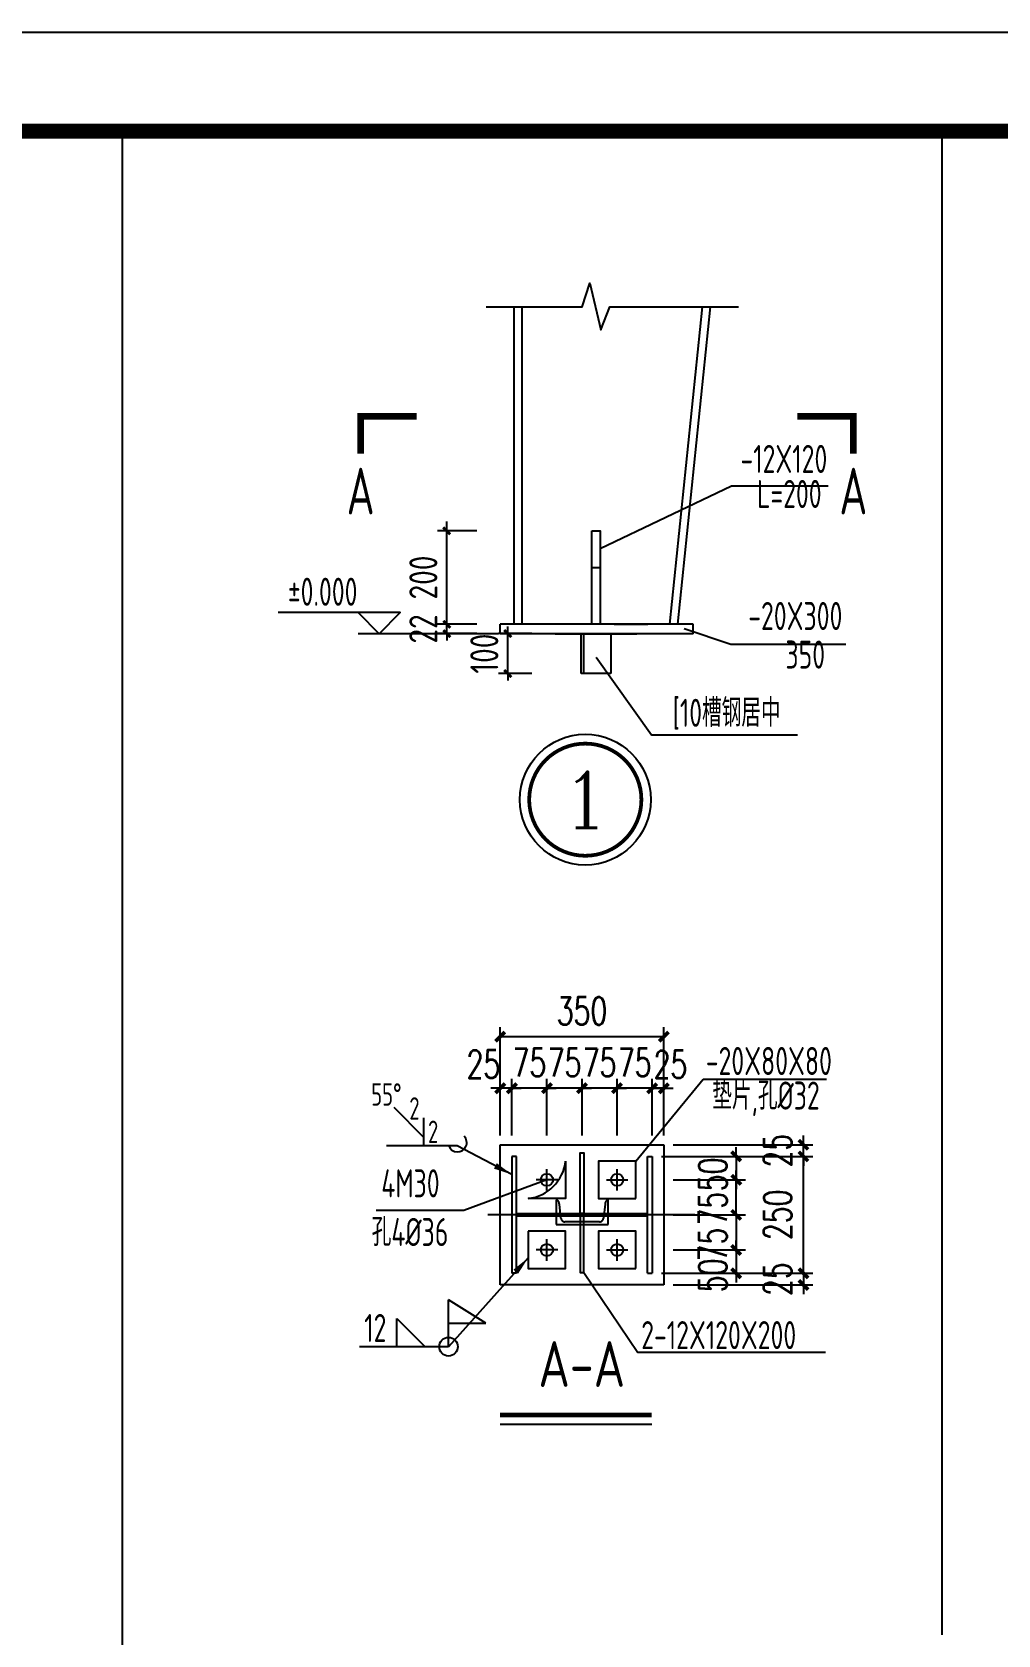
# Model space of a CAD drawing. Extents: x 180850 to 1399066, y 48356 to 327880.
# Drawn here: x 1350126 to 1360456, y 181713 to 198864 of the extents above; entities that cross this region are included whole.
import ezdxf
from ezdxf.enums import TextEntityAlignment as Align

# ---------------------------------------------------------------- set-up
doc = ezdxf.new("R2010")
doc.units = 0
doc.header["$LTSCALE"] = 1000
doc.linetypes.add('ACAD_ISO02W100', pattern=[15, 12, -3])
for name, color, linetype in [('AXIS', 3, 'Continuous'), ('DOTE', 1, 'Continuous'), ('GZ', 50, 'Continuous'), ('HfText', 7, 'Continuous'), ('NUM', 7, 'Continuous'), ('PUB_TEXT', 7, 'Continuous'), ('PUB_TITLE', 4, 'Continuous'), ('PZ', 202, 'Continuous'), ('TEXT', 7, 'Continuous'), ('TG', 110, 'Continuous'), ('THIN', 7, 'Continuous'), ('WELD', 7, 'Continuous'), ('YCX', 90, 'Continuous'), ('引出线', 3, 'Continuous'), ('引线', 3, 'Continuous'), ('虚线', 4, 'ACAD_ISO02W100')]:
    doc.layers.add(name, color=color, linetype=linetype)
doc.styles.add('_TCH_DIM_T3', font='SIMPLEX', dxfattribs={"width": 0.705882, "bigfont": 'GBCBIG'})
doc.styles.add('C', font='tssdeng.shx', dxfattribs={"height": 3, "bigfont": 'tssdchn.shx'})
doc.styles.add('COMPLEX', font='COMPLEX')
doc.styles.get("Standard").update_dxf_attribs({"font": 'gbenor.shx', "bigfont": 'gbcbig.shx'})
doc.styles.add('TSSD_Dimension', font='Tssdeng.shx', dxfattribs={"width": 0.8, "bigfont": 'hztxt.shx'})
doc.styles.add('TSSD_Label', font='tssdeng.shx', dxfattribs={"width": 0.7, "bigfont": 'hztxt.shx'})
doc.styles.add('TSSD_Norm', font='tssdeng.shx', dxfattribs={"bigfont": 'hztxt.shx'})
doc.styles.add('TSSD_Num', font='Tssdeng.shx', dxfattribs={"width": 0.7, "bigfont": 'hztxt.shx'})
doc.dimstyles.new('TCH_100_5', dxfattribs={"dimtxt": 297.5, "dimasz": 100, "dimexe": 100, "dimexo": 100, "dimgap": 126.25, "dimtad": 1, "dimdec": 0, "dimlfac": 0.2, "dimzin": 0, "dimdsep": 46, "dimtxsty": '_TCH_DIM_T3', "dimblk": 'ARCHTICK', "dimcen": 0.09, "dimclrd": 126, "dimclre": 126, "dimclrt": 7, "dimazin": 2, "dimtfac": 1, "dimtdec": 0, "dimtix": 1, "dimtmove": 2, "dimatfit": 3, "dimfxl": 1, "dimtolj": 1, "dimtzin": 0, "dimarcsym": 0})
doc.dimstyles.new('TSSD_20_100', dxfattribs={"dimtxt": 300, "dimasz": 75, "dimexe": 100, "dimexo": 250, "dimgap": 100, "dimtad": 1, "dimdec": 0, "dimlfac": 0.2, "dimzin": 0, "dimdsep": 46, "dimtxsty": 'TSSD_Dimension', "dimblk": 'ARCHTICK', "dimcen": 0, "dimdle": 100, "dimclrt": 7, "dimadec": 0, "dimazin": 0, "dimtfac": 1, "dimtdec": 0, "dimtix": 1, "dimtmove": 2, "dimatfit": 3, "dimfxl": 1, "dimtolj": 1, "dimtzin": 0, "dimarcsym": 0})
doc.dimstyles.new('TSSD_LEADER_STYLE_200.0', dxfattribs={"dimtxt": 0.18, "dimasz": 200, "dimexe": 0.18, "dimexo": 0.0625, "dimgap": 0.09, "dimtad": 0, "dimtih": 1, "dimtoh": 1, "dimdec": 4, "dimzin": 0, "dimdsep": 46, "dimtxsty": 'Standard', "dimcen": 0.09, "dimadec": 0, "dimazin": 0, "dimtfac": 1, "dimtdec": 4, "dimtofl": 0, "dimtmove": 0, "dimatfit": 3, "dimfxl": 1, "dimtolj": 1, "dimtzin": 0, "dimarcsym": 0})

# ---------------------------------------------------------------- blocks, each defined once
blk = doc.blocks.new('_ArchTick')
at = {"color": 0, "linetype": 'ByBlock', "const_width": 0.4}
blk.add_lwpolyline([(-0.5, -0.5), (0.5, 0.5)], dxfattribs=at)
blk = doc.blocks.new('*D216')
at = {"layer": 'AXIS', "color": 0, "linetype": 'ByBlock', "lineweight": -2, "transparency": 16777216}
for p, q in [((1354884, 193527), (1354461, 193527)), ((1354561, 192427), (1354561, 193627)), ((1354884, 192527), (1354461, 192527))]:
    blk.add_line(p, q, dxfattribs=at)
at = {"layer": 'Defpoints', "color": 0, "linetype": 'ByBlock', "transparency": 16777216}
for p in [(1354561, 193527), (1355134, 193527), (1355134, 192527)]:
    blk.add_point(p, dxfattribs=at)
at = {"layer": 'AXIS', "color": 0, "linetype": 'ByBlock', "lineweight": -2, "transparency": 16777216, "xscale": 75, "yscale": 75, "zscale": 75}
for p, rotation in [((1354561, 193527), 90), ((1354561, 192527), 270)]:
    blk.add_blockref('_ArchTick', p, dxfattribs=dict(at, rotation=rotation))
at = {"layer": 'AXIS', "color": 7, "linetype": 'ByBlock', "transparency": 16777216, "insert": (1354311, 193027), "char_height": 300, "attachment_point": 5, "rotation": 90, "style": 'TSSD_Dimension'}
blk.add_mtext('\\A1;200', dxfattribs=at)
blk = doc.blocks.new('*D217')
at = {"layer": 'AXIS', "color": 0, "linetype": 'ByBlock', "lineweight": -2, "transparency": 16777216}
for p, q in [((1354884, 192527), (1354461, 192527)), ((1354561, 192527), (1354561, 192602)), ((1354561, 192427), (1354561, 192527)), ((1354884, 192427), (1354461, 192427)), ((1354561, 192427), (1354561, 192352))]:
    blk.add_line(p, q, dxfattribs=at)
at = {"layer": 'Defpoints', "color": 0, "linetype": 'ByBlock', "transparency": 16777216}
for p in [(1354561, 192527), (1355134, 192527), (1355134, 192427)]:
    blk.add_point(p, dxfattribs=at)
at = {"layer": 'AXIS', "color": 0, "linetype": 'ByBlock', "lineweight": -2, "transparency": 16777216, "xscale": 75, "yscale": 75, "zscale": 75}
for p, rotation in [((1354561, 192527), 270), ((1354561, 192427), 90)]:
    blk.add_blockref('_ArchTick', p, dxfattribs=dict(at, rotation=rotation))
at = {"layer": 'AXIS', "color": 7, "linetype": 'ByBlock', "transparency": 16777216, "insert": (1354311, 192477), "char_height": 300, "attachment_point": 5, "rotation": 90, "style": 'TSSD_Dimension'}
blk.add_mtext('\\A1;22', dxfattribs=at)
blk = doc.blocks.new('_WELD001')
at = {"linetype": 'ByBlock'}
h = blk.add_hatch(color=0, dxfattribs=at)
h.paths.add_polyline_path([(0.8, 0.5), (0, 1), (0, 0.5)], flags=16)
edge = h.paths.add_edge_path()
edge.add_line((0.8, 0.5), (0, 1))
edge.add_line((0, 0.5), (0.8, 0.5))
edge.add_line((0, 0), (0, 1))
at = {"color": 0, "linetype": 'ByBlock'}
for p, q in [((0, 0), (0, 1)), ((0.8, 0.5), (0, 1)), ((0, 0.5), (0.8, 0.5))]:
    blk.add_line(p, q, dxfattribs=at)
blk = doc.blocks.new('_WELD003')
at = {"color": 0, "linetype": 'ByBlock'}
blk.add_circle((0, 0), 0.5, dxfattribs=at)
blk = doc.blocks.new('_WELD004')
at = {"color": 0, "linetype": 'ByBlock'}
for p, q in [((0, 1), (1, 0)), ((0, 0), (0, 1))]:
    blk.add_line(p, q, dxfattribs=at)
blk = doc.blocks.new('*D218')
at = {"layer": 'AXIS', "color": 126, "linetype": 'ByBlock', "lineweight": -2, "transparency": 16777216}
for p, q in [((1355633, 187058), (1355633, 187663)), ((1356008, 187058), (1356008, 187663)), ((1355633, 187563), (1355533, 187563)), ((1356008, 187563), (1355633, 187563)), ((1356008, 187563), (1356108, 187563))]:
    blk.add_line(p, q, dxfattribs=at)
at = {"layer": 'Defpoints', "color": 0, "linetype": 'ByBlock', "transparency": 16777216}
for p in [(1355633, 187563), (1355633, 186958), (1356008, 186958)]:
    blk.add_point(p, dxfattribs=at)
at = {"layer": 'AXIS', "color": 126, "linetype": 'ByBlock', "lineweight": -2, "transparency": 16777216, "xscale": 100, "yscale": 100, "zscale": 100}
blk.add_blockref('_ArchTick', (1355633, 187563), dxfattribs=at)
at = {"layer": 'AXIS', "color": 126, "linetype": 'ByBlock', "lineweight": -2, "transparency": 16777216, "xscale": 100, "yscale": 100, "zscale": 100, "rotation": 180}
blk.add_blockref('_ArchTick', (1356008, 187563), dxfattribs=at)
at = {"layer": 'AXIS', "color": 7, "linetype": 'ByBlock', "transparency": 16777216, "insert": (1355821, 187838), "char_height": 297.5, "attachment_point": 5, "style": '_TCH_DIM_T3'}
blk.add_mtext('\\A1;75', dxfattribs=at)
blk = doc.blocks.new('*D219')
at = {"layer": 'AXIS', "color": 126, "linetype": 'ByBlock', "lineweight": -2, "transparency": 16777216}
for p, q in [((1355133, 187058), (1355133, 188215)), ((1356883, 187058), (1356883, 188215)), ((1355133, 188115), (1356883, 188115))]:
    blk.add_line(p, q, dxfattribs=at)
at = {"layer": 'Defpoints', "color": 0, "linetype": 'ByBlock', "transparency": 16777216}
for p in [(1356883, 188115), (1355133, 186958), (1356883, 186958)]:
    blk.add_point(p, dxfattribs=at)
at = {"layer": 'AXIS', "color": 126, "linetype": 'ByBlock', "lineweight": -2, "transparency": 16777216, "xscale": 100, "yscale": 100, "zscale": 100, "rotation": 180}
blk.add_blockref('_ArchTick', (1355133, 188115), dxfattribs=at)
at = {"layer": 'AXIS', "color": 126, "linetype": 'ByBlock', "lineweight": -2, "transparency": 16777216, "xscale": 100, "yscale": 100, "zscale": 100}
blk.add_blockref('_ArchTick', (1356883, 188115), dxfattribs=at)
at = {"layer": 'AXIS', "color": 7, "linetype": 'ByBlock', "transparency": 16777216, "insert": (1356008, 188390), "char_height": 297.5, "attachment_point": 5, "style": '_TCH_DIM_T3'}
blk.add_mtext('\\A1;350', dxfattribs=at)
blk = doc.blocks.new('*D220')
at = {"layer": 'AXIS', "color": 126, "linetype": 'ByBlock', "lineweight": -2, "transparency": 16777216}
for p, q in [((1355133, 187058), (1355133, 187663)), ((1355258, 187058), (1355258, 187663)), ((1355133, 187563), (1355033, 187563)), ((1355258, 187563), (1355133, 187563)), ((1355258, 187563), (1355358, 187563))]:
    blk.add_line(p, q, dxfattribs=at)
at = {"layer": 'Defpoints', "color": 0, "linetype": 'ByBlock', "transparency": 16777216}
for p in [(1355133, 187563), (1355133, 186958), (1355258, 186958)]:
    blk.add_point(p, dxfattribs=at)
at = {"layer": 'AXIS', "color": 126, "linetype": 'ByBlock', "lineweight": -2, "transparency": 16777216, "xscale": 100, "yscale": 100, "zscale": 100}
blk.add_blockref('_ArchTick', (1355133, 187563), dxfattribs=at)
at = {"layer": 'AXIS', "color": 126, "linetype": 'ByBlock', "lineweight": -2, "transparency": 16777216, "xscale": 100, "yscale": 100, "zscale": 100, "rotation": 180}
blk.add_blockref('_ArchTick', (1355258, 187563), dxfattribs=at)
at = {"layer": 'AXIS', "color": 7, "linetype": 'ByBlock', "transparency": 16777216, "insert": (1354953, 187821), "char_height": 297.5, "attachment_point": 5, "style": '_TCH_DIM_T3'}
blk.add_mtext('\\A1;25', dxfattribs=at)
blk = doc.blocks.new('*D221')
at = {"layer": 'AXIS', "color": 126, "linetype": 'ByBlock', "lineweight": -2, "transparency": 16777216}
for p, q in [((1356758, 187058), (1356758, 187663)), ((1356883, 187058), (1356883, 187663)), ((1356758, 187563), (1356658, 187563)), ((1356883, 187563), (1356758, 187563)), ((1356883, 187563), (1356983, 187563))]:
    blk.add_line(p, q, dxfattribs=at)
at = {"layer": 'Defpoints', "color": 0, "linetype": 'ByBlock', "transparency": 16777216}
for p in [(1356758, 187563), (1356758, 186958), (1356883, 186958)]:
    blk.add_point(p, dxfattribs=at)
at = {"layer": 'AXIS', "color": 126, "linetype": 'ByBlock', "lineweight": -2, "transparency": 16777216, "xscale": 100, "yscale": 100, "zscale": 100}
blk.add_blockref('_ArchTick', (1356758, 187563), dxfattribs=at)
at = {"layer": 'AXIS', "color": 126, "linetype": 'ByBlock', "lineweight": -2, "transparency": 16777216, "xscale": 100, "yscale": 100, "zscale": 100, "rotation": 180}
blk.add_blockref('_ArchTick', (1356883, 187563), dxfattribs=at)
at = {"layer": 'AXIS', "color": 7, "linetype": 'ByBlock', "transparency": 16777216, "insert": (1356954, 187818), "char_height": 297.5, "attachment_point": 5, "style": '_TCH_DIM_T3'}
blk.add_mtext('\\A1;25', dxfattribs=at)
blk = doc.blocks.new('*D222')
at = {"layer": 'AXIS', "color": 126, "linetype": 'ByBlock', "lineweight": -2, "transparency": 16777216}
for p, q in [((1356008, 187058), (1356008, 187663)), ((1356383, 187058), (1356383, 187663)), ((1356008, 187563), (1355908, 187563)), ((1356383, 187563), (1356008, 187563)), ((1356383, 187563), (1356483, 187563))]:
    blk.add_line(p, q, dxfattribs=at)
at = {"layer": 'Defpoints', "color": 0, "linetype": 'ByBlock', "transparency": 16777216}
for p in [(1356008, 187563), (1356008, 186958), (1356383, 186958)]:
    blk.add_point(p, dxfattribs=at)
at = {"layer": 'AXIS', "color": 126, "linetype": 'ByBlock', "lineweight": -2, "transparency": 16777216, "xscale": 100, "yscale": 100, "zscale": 100}
blk.add_blockref('_ArchTick', (1356008, 187563), dxfattribs=at)
at = {"layer": 'AXIS', "color": 126, "linetype": 'ByBlock', "lineweight": -2, "transparency": 16777216, "xscale": 100, "yscale": 100, "zscale": 100, "rotation": 180}
blk.add_blockref('_ArchTick', (1356383, 187563), dxfattribs=at)
at = {"layer": 'AXIS', "color": 7, "linetype": 'ByBlock', "transparency": 16777216, "insert": (1356196, 187838), "char_height": 297.5, "attachment_point": 5, "style": '_TCH_DIM_T3'}
blk.add_mtext('\\A1;75', dxfattribs=at)
blk = doc.blocks.new('*D223')
at = {"layer": 'AXIS', "color": 126, "linetype": 'ByBlock', "lineweight": -2, "transparency": 16777216}
for p, q in [((1355258, 187058), (1355258, 187663)), ((1355633, 187058), (1355633, 187663)), ((1355258, 187563), (1355158, 187563)), ((1355633, 187563), (1355258, 187563)), ((1355633, 187563), (1355733, 187563))]:
    blk.add_line(p, q, dxfattribs=at)
at = {"layer": 'Defpoints', "color": 0, "linetype": 'ByBlock', "transparency": 16777216}
for p in [(1355258, 187563), (1355258, 186958), (1355633, 186958)]:
    blk.add_point(p, dxfattribs=at)
at = {"layer": 'AXIS', "color": 126, "linetype": 'ByBlock', "lineweight": -2, "transparency": 16777216, "xscale": 100, "yscale": 100, "zscale": 100}
blk.add_blockref('_ArchTick', (1355258, 187563), dxfattribs=at)
at = {"layer": 'AXIS', "color": 126, "linetype": 'ByBlock', "lineweight": -2, "transparency": 16777216, "xscale": 100, "yscale": 100, "zscale": 100, "rotation": 180}
blk.add_blockref('_ArchTick', (1355633, 187563), dxfattribs=at)
at = {"layer": 'AXIS', "color": 7, "linetype": 'ByBlock', "transparency": 16777216, "insert": (1355446, 187838), "char_height": 297.5, "attachment_point": 5, "style": '_TCH_DIM_T3'}
blk.add_mtext('\\A1;75', dxfattribs=at)
blk = doc.blocks.new('*D224')
at = {"layer": 'AXIS', "color": 126, "linetype": 'ByBlock', "lineweight": -2, "transparency": 16777216}
for p, q in [((1356383, 187058), (1356383, 187663)), ((1356758, 187058), (1356758, 187663)), ((1356383, 187563), (1356283, 187563)), ((1356758, 187563), (1356383, 187563)), ((1356758, 187563), (1356858, 187563))]:
    blk.add_line(p, q, dxfattribs=at)
at = {"layer": 'Defpoints', "color": 0, "linetype": 'ByBlock', "transparency": 16777216}
for p in [(1356383, 187563), (1356383, 186958), (1356758, 186958)]:
    blk.add_point(p, dxfattribs=at)
at = {"layer": 'AXIS', "color": 126, "linetype": 'ByBlock', "lineweight": -2, "transparency": 16777216, "xscale": 100, "yscale": 100, "zscale": 100}
blk.add_blockref('_ArchTick', (1356383, 187563), dxfattribs=at)
at = {"layer": 'AXIS', "color": 126, "linetype": 'ByBlock', "lineweight": -2, "transparency": 16777216, "xscale": 100, "yscale": 100, "zscale": 100, "rotation": 180}
blk.add_blockref('_ArchTick', (1356758, 187563), dxfattribs=at)
at = {"layer": 'AXIS', "color": 7, "linetype": 'ByBlock', "transparency": 16777216, "insert": (1356571, 187838), "char_height": 297.5, "attachment_point": 5, "style": '_TCH_DIM_T3'}
blk.add_mtext('\\A1;75', dxfattribs=at)
blk = doc.blocks.new('*D225')
at = {"layer": 'AXIS', "color": 126, "linetype": 'ByBlock', "lineweight": -2, "transparency": 16777216}
for p, q in [((1357657, 185833), (1357657, 185933)), ((1356983, 185833), (1357757, 185833)), ((1357657, 185833), (1357657, 185583)), ((1356858, 185583), (1357757, 185583)), ((1357657, 185583), (1357657, 185483))]:
    blk.add_line(p, q, dxfattribs=at)
at = {"layer": 'Defpoints', "color": 0, "linetype": 'ByBlock', "transparency": 16777216}
for p in [(1356883, 185833), (1356758, 185583), (1357657, 185583)]:
    blk.add_point(p, dxfattribs=at)
at = {"layer": 'AXIS', "color": 126, "linetype": 'ByBlock', "lineweight": -2, "transparency": 16777216, "xscale": 100, "yscale": 100, "zscale": 100}
for p, rotation in [((1357657, 185833), 270), ((1357657, 185583), 90)]:
    blk.add_blockref('_ArchTick', p, dxfattribs=dict(at, rotation=rotation))
at = {"layer": 'AXIS', "color": 7, "linetype": 'ByBlock', "transparency": 16777216, "insert": (1357407, 185560), "char_height": 297.5, "attachment_point": 5, "rotation": 90, "style": '_TCH_DIM_T3'}
blk.add_mtext('\\A1;50', dxfattribs=at)
blk = doc.blocks.new('*D226')
at = {"layer": 'AXIS', "color": 126, "linetype": 'ByBlock', "lineweight": -2, "transparency": 16777216}
for p, q in [((1357657, 186583), (1357657, 186683)), ((1356983, 186583), (1357757, 186583)), ((1357657, 186208), (1357657, 186583)), ((1356983, 186208), (1357757, 186208)), ((1357657, 186208), (1357657, 186108))]:
    blk.add_line(p, q, dxfattribs=at)
at = {"layer": 'Defpoints', "color": 0, "linetype": 'ByBlock', "transparency": 16777216}
for p in [(1356883, 186583), (1357657, 186583), (1356883, 186208)]:
    blk.add_point(p, dxfattribs=at)
at = {"layer": 'AXIS', "color": 126, "linetype": 'ByBlock', "lineweight": -2, "transparency": 16777216, "xscale": 100, "yscale": 100, "zscale": 100}
for p, rotation in [((1357657, 186583), 270), ((1357657, 186208), 90)]:
    blk.add_blockref('_ArchTick', p, dxfattribs=dict(at, rotation=rotation))
at = {"layer": 'AXIS', "color": 7, "linetype": 'ByBlock', "transparency": 16777216, "insert": (1357407, 186274), "char_height": 297.5, "attachment_point": 5, "rotation": 90, "style": '_TCH_DIM_T3'}
blk.add_mtext('\\A1;75', dxfattribs=at)
blk = doc.blocks.new('*D227')
at = {"layer": 'AXIS', "color": 0, "linetype": 'ByBlock', "lineweight": -2, "transparency": 16777216}
for p, q in [((1355213, 192427), (1355213, 192502)), ((1355472, 192427), (1355113, 192427)), ((1355213, 191999), (1355213, 192427)), ((1355472, 191999), (1355113, 191999)), ((1355213, 191999), (1355213, 191924))]:
    blk.add_line(p, q, dxfattribs=at)
at = {"layer": 'Defpoints', "color": 0, "linetype": 'ByBlock', "transparency": 16777216}
for p in [(1355213, 192427), (1355722, 192427), (1355722, 191999)]:
    blk.add_point(p, dxfattribs=at)
at = {"layer": 'AXIS', "color": 0, "linetype": 'ByBlock', "lineweight": -2, "transparency": 16777216, "xscale": 75, "yscale": 75, "zscale": 75}
for p, rotation in [((1355213, 192427), 270), ((1355213, 191999), 90)]:
    blk.add_blockref('_ArchTick', p, dxfattribs=dict(at, rotation=rotation))
at = {"layer": 'AXIS', "color": 7, "linetype": 'ByBlock', "transparency": 16777216, "insert": (1354963, 192213), "char_height": 300, "attachment_point": 5, "rotation": 90, "style": 'TSSD_Dimension'}
blk.add_mtext('\\A1;100', dxfattribs=at)
blk = doc.blocks.new('_WELD008')
at = {"color": 0, "linetype": 'ByBlock'}
for p, q in [((0, 0.3), (1.061, 1.361)), ((0, 0), (0, 1))]:
    blk.add_line(p, q, dxfattribs=at)
for tag, p in [('C', (1.286, 1.416)), ('B', (0.288, 0.856)), ('A', (-0.303, -0.009))]:
    blk.add_attdef(tag, text='', height=0.8, dxfattribs=at).set_placement(p, align=Align.CENTER)
blk = doc.blocks.new('*D228')
at = {"layer": 'AXIS', "color": 126, "linetype": 'ByBlock', "lineweight": -2, "transparency": 16777216}
for p, q in [((1356983, 186833), (1358476, 186833)), ((1358376, 185583), (1358376, 186833)), ((1356983, 185583), (1358476, 185583))]:
    blk.add_line(p, q, dxfattribs=at)
at = {"layer": 'Defpoints', "color": 0, "linetype": 'ByBlock', "transparency": 16777216}
for p in [(1356883, 186833), (1358376, 186833), (1356883, 185583)]:
    blk.add_point(p, dxfattribs=at)
at = {"layer": 'AXIS', "color": 126, "linetype": 'ByBlock', "lineweight": -2, "transparency": 16777216, "xscale": 100, "yscale": 100, "zscale": 100}
for p, rotation in [((1358376, 186833), 90), ((1358376, 185583), 270)]:
    blk.add_blockref('_ArchTick', p, dxfattribs=dict(at, rotation=rotation))
at = {"layer": 'AXIS', "color": 7, "linetype": 'ByBlock', "transparency": 16777216, "insert": (1358101, 186208), "char_height": 297.5, "attachment_point": 5, "rotation": 90, "style": '_TCH_DIM_T3'}
blk.add_mtext('\\A1;250', dxfattribs=at)
blk = doc.blocks.new('*D229')
at = {"layer": 'AXIS', "color": 126, "linetype": 'ByBlock', "lineweight": -2, "transparency": 16777216}
for p, q in [((1356983, 185583), (1358476, 185583)), ((1358376, 185583), (1358376, 185683)), ((1358376, 185583), (1358376, 185458)), ((1356983, 185458), (1358476, 185458)), ((1358376, 185458), (1358376, 185358))]:
    blk.add_line(p, q, dxfattribs=at)
at = {"layer": 'Defpoints', "color": 0, "linetype": 'ByBlock', "transparency": 16777216}
for p in [(1356883, 185583), (1356883, 185458), (1358376, 185458)]:
    blk.add_point(p, dxfattribs=at)
at = {"layer": 'AXIS', "color": 126, "linetype": 'ByBlock', "lineweight": -2, "transparency": 16777216, "xscale": 100, "yscale": 100, "zscale": 100}
for p, rotation in [((1358376, 185583), 270), ((1358376, 185458), 90)]:
    blk.add_blockref('_ArchTick', p, dxfattribs=dict(at, rotation=rotation))
at = {"layer": 'AXIS', "color": 7, "linetype": 'ByBlock', "transparency": 16777216, "insert": (1358101, 185520), "char_height": 297.5, "attachment_point": 5, "rotation": 90, "style": '_TCH_DIM_T3'}
blk.add_mtext('\\A1;25', dxfattribs=at)
blk = doc.blocks.new('*D230')
at = {"layer": 'AXIS', "color": 126, "linetype": 'ByBlock', "lineweight": -2, "transparency": 16777216}
for p, q in [((1356983, 186958), (1358476, 186958)), ((1358376, 186958), (1358376, 187058)), ((1358376, 186833), (1358376, 186958)), ((1356983, 186833), (1358476, 186833)), ((1358376, 186833), (1358376, 186733))]:
    blk.add_line(p, q, dxfattribs=at)
at = {"layer": 'Defpoints', "color": 0, "linetype": 'ByBlock', "transparency": 16777216}
for p in [(1356883, 186958), (1358376, 186958), (1356883, 186833)]:
    blk.add_point(p, dxfattribs=at)
at = {"layer": 'AXIS', "color": 126, "linetype": 'ByBlock', "lineweight": -2, "transparency": 16777216, "xscale": 100, "yscale": 100, "zscale": 100}
for p, rotation in [((1358376, 186958), 270), ((1358376, 186833), 90)]:
    blk.add_blockref('_ArchTick', p, dxfattribs=dict(at, rotation=rotation))
at = {"layer": 'AXIS', "color": 7, "linetype": 'ByBlock', "transparency": 16777216, "insert": (1358101, 186895), "char_height": 297.5, "attachment_point": 5, "rotation": 90, "style": '_TCH_DIM_T3'}
blk.add_mtext('\\A1;25', dxfattribs=at)
blk = doc.blocks.new('*D259')
at = {"layer": 'AXIS', "color": 126, "linetype": 'ByBlock', "lineweight": -2, "transparency": 16777216}
for p, q in [((1357657, 186208), (1357657, 186308)), ((1356983, 186208), (1357757, 186208)), ((1357657, 186208), (1357657, 185833)), ((1356983, 185833), (1357757, 185833)), ((1357657, 185833), (1357657, 185733))]:
    blk.add_line(p, q, dxfattribs=at)
at = {"layer": 'Defpoints', "color": 0, "linetype": 'ByBlock', "transparency": 16777216}
for p in [(1356883, 186208), (1356883, 185833), (1357657, 185833)]:
    blk.add_point(p, dxfattribs=at)
at = {"layer": 'AXIS', "color": 126, "linetype": 'ByBlock', "lineweight": -2, "transparency": 16777216, "xscale": 100, "yscale": 100, "zscale": 100}
for p, rotation in [((1357657, 186208), 270), ((1357657, 185833), 90)]:
    blk.add_blockref('_ArchTick', p, dxfattribs=dict(at, rotation=rotation))
at = {"layer": 'AXIS', "color": 7, "linetype": 'ByBlock', "transparency": 16777216, "insert": (1357407, 185891), "char_height": 297.5, "attachment_point": 5, "rotation": 90, "style": '_TCH_DIM_T3'}
blk.add_mtext('\\A1;75', dxfattribs=at)
blk = doc.blocks.new('*D260')
at = {"layer": 'AXIS', "color": 126, "linetype": 'ByBlock', "lineweight": -2, "transparency": 16777216}
for p, q in [((1356858, 186833), (1357757, 186833)), ((1357657, 186833), (1357657, 186933)), ((1357657, 186833), (1357657, 186583)), ((1356983, 186583), (1357757, 186583)), ((1357657, 186583), (1357657, 186483))]:
    blk.add_line(p, q, dxfattribs=at)
at = {"layer": 'Defpoints', "color": 0, "linetype": 'ByBlock', "transparency": 16777216}
for p in [(1356758, 186833), (1356883, 186583), (1357657, 186583)]:
    blk.add_point(p, dxfattribs=at)
at = {"layer": 'AXIS', "color": 126, "linetype": 'ByBlock', "lineweight": -2, "transparency": 16777216, "xscale": 100, "yscale": 100, "zscale": 100}
for p, rotation in [((1357657, 186833), 270), ((1357657, 186583), 90)]:
    blk.add_blockref('_ArchTick', p, dxfattribs=dict(at, rotation=rotation))
at = {"layer": 'AXIS', "color": 7, "linetype": 'ByBlock', "transparency": 16777216, "insert": (1357407, 186641), "char_height": 297.5, "attachment_point": 5, "rotation": 90, "style": '_TCH_DIM_T3'}
blk.add_mtext('\\A1;50', dxfattribs=at)
blk = doc.blocks.new('ts_idx2')
at = {"color": 0, "linetype": 'ByBlock', "lineweight": -2, "const_width": 0.0333}
blk.add_lwpolyline([(-0.5, 0, 1), (0.5, 0, 1)], format="xyb", close=True, dxfattribs=at)
at = {"color": 0, "linetype": 'ByBlock', "lineweight": -2}
blk.add_circle((0, 0), 0.583, dxfattribs=at)
at = {"color": 0, "linetype": 'ByBlock', "lineweight": -2, "style": 'TSSD_Num', "width": 0.7}
blk.add_attdef('A', text='', height=0.5, dxfattribs=at).set_placement((0, 0), align=Align.MIDDLE_CENTER)

msp = doc.modelspace()

# ---------------------------------------------------------------- linework, layer by layer
at = {"layer": 'AXIS'}
for p, q in [((1351090, 197803.18), (1351090, 147959.33)), ((1359855.61, 197803.17), (1359855.61, 181713.13))]:
    msp.add_line(p, q, dxfattribs=at)
at = {"layer": 'AXIS', "linetype": 'ByBlock'}
msp.add_line((1357213.94, 186207.64), (1355001.84, 186207.64), dxfattribs=at)
at = {"layer": 'DOTE'}
for p, q in [((1355633.03, 186467.64), (1355633.03, 186697.64)), ((1356383.03, 186467.64), (1356383.03, 186697.64)), ((1355748.03, 186582.64), (1355518.03, 186582.64)), ((1356268.03, 186582.64), (1356498.03, 186582.64)), ((1355633.03, 185717.64), (1355633.03, 185947.64)), ((1356383.03, 185717.64), (1356383.03, 185947.64)), ((1355748.03, 185832.64), (1355518.03, 185832.64)), ((1356268.03, 185832.64), (1356498.03, 185832.64))]:
    msp.add_line(p, q, dxfattribs=at)
at = {"layer": 'GZ'}
for p, q in [((1355282.88, 192526.6), (1355282.88, 195925.35)), ((1355367.17, 192526.6), (1355367.17, 195925.35)), ((1356948.6, 192526.6), (1357297.17, 195925.35)), ((1357032.88, 192526.6), (1357381.45, 195925.35)), ((1355134.13, 192426.55), (1355134.13, 192526.6)), ((1357196.46, 192526.6), (1355134.13, 192526.6)), ((1355962.88, 192526.66), (1355602.88, 192526.66)), ((1356352.88, 192526.67), (1356712.88, 192526.67)), ((1357196.46, 192426.55), (1357196.46, 192526.6)), ((1357196.46, 192426.55), (1355134.13, 192426.55)), ((1355722.37, 192426.55), (1356593.21, 192426.55)), ((1355308.03, 186832.64), (1355258.03, 186832.64)), ((1355258.03, 186832.64), (1355258.03, 185582.64)), ((1355308.03, 185582.64), (1355308.03, 186832.64)), ((1356708.03, 186832.64), (1356758.03, 186832.64)), ((1356708.03, 185582.64), (1356708.03, 186832.64)), ((1356758.03, 186832.64), (1356758.03, 185582.64)), ((1355308.03, 186222.64), (1356708.03, 186222.64)), ((1356708.03, 186192.64), (1355308.03, 186192.64)), ((1355308.03, 185582.64), (1355258.03, 185582.64)), ((1356708.03, 185582.64), (1356758.03, 185582.64))]:
    msp.add_line(p, q, dxfattribs=at)
for points in [[(1354982.88, 195925.35), (1355282.88, 195925.35), (1356009.88, 195925.35), (1356089.88, 196175.35), (1356208.2, 195675.98), (1356305.88, 195925.35), (1357381.45, 195925.35), (1357681.45, 195925.35)], [(1355833.03, 186782.64), (1355833.03, 186382.64), (1355433.03, 186382.64)]]:
    msp.add_lwpolyline(points, dxfattribs=at)
for points in [[(1356583.03, 186382.64), (1356583.03, 186782.64), (1356183.03, 186782.64), (1356183.03, 186382.64)], [(1355433.03, 186032.64), (1355433.03, 185632.64), (1355833.03, 185632.64), (1355833.03, 186032.64)], [(1356583.03, 185632.64), (1356583.03, 186032.64), (1356183.03, 186032.64), (1356183.03, 185632.64)]]:
    msp.add_lwpolyline(points, close=True, dxfattribs=at)
for centre in [(1355633.03, 186582.64), (1356383.03, 186582.64), (1355633.03, 185832.64), (1356383.03, 185832.64)]:
    msp.add_circle(centre, 65, dxfattribs=at)
msp.add_arc((1355378.31, 186837.36), 458, 276.862015, 353.137985, dxfattribs=at)
at = {"layer": 'NUM', "const_width": 50}
msp.add_lwpolyline([(1355130.91, 184067.96), (1356754.47, 184067.96)], dxfattribs=at)
at = {"layer": 'PUB_TITLE'}
msp.add_lwpolyline([(1287615.87, 198863.75), (1399065.87, 198863.81), (1399065.87, 135863.88), (1287615.87, 135863.81)], close=True, dxfattribs=at)
at = {"layer": 'PUB_TITLE', "const_width": 159.09}
msp.add_lwpolyline([(1290267.38, 136924.42), (1290267.38, 197803.14), (1398005.26, 197803.21), (1398005.26, 136924.48)], close=True, dxfattribs=at)
at = {"layer": 'PZ'}
for p, q in [((1355133.03, 186957.64), (1356883.03, 186957.64)), ((1355133.03, 185457.64), (1355133.03, 186957.64)), ((1356883.03, 186957.64), (1356883.03, 185457.64)), ((1356883.03, 185457.64), (1355133.03, 185457.64))]:
    msp.add_line(p, q, dxfattribs=at)
for points in [[(1355989.87, 186222.64), (1355989.87, 186872.64), (1356026.19, 186872.64), (1356026.19, 186222.64)], [(1355989.87, 186192.64), (1355989.87, 185592.64), (1356026.19, 185592.64), (1356026.19, 186192.64)]]:
    msp.add_lwpolyline(points, close=True, dxfattribs=at)
at = {"layer": 'TG'}
msp.add_line((1356113.18, 193134.03), (1356202.59, 193134.03), dxfattribs=at)
msp.add_lwpolyline([(1356113.18, 193526.6), (1356202.59, 193526.6), (1356202.59, 192526.6), (1356113.18, 192526.6)], close=True, dxfattribs=at)
at = {"layer": 'THIN', "linetype": 'ByBlock'}
msp.add_lwpolyline([(1355130.91, 183967.96), (1356754.47, 183967.96)], dxfattribs=at)
at = {"layer": 'WELD'}
for p, q in [((1354672.38, 186946.82), (1353915.88, 186946.82)), ((1354580.01, 184797.38), (1353628.7, 184797.38))]:
    msp.add_line(p, q, dxfattribs=at)
msp.add_arc((1354675.87, 186980.62), 99.2, 199.92177, 43.59365, dxfattribs=at)
at = {"layer": 'YCX'}
msp.add_line((1355113.31, 192426.55), (1353612.36, 192426.55), dxfattribs=at)
msp.add_lwpolyline([(1353612.36, 192651.55), (1353837.36, 192426.55), (1354062.36, 192651.55), (1352756.54, 192651.55)], dxfattribs=at)
at = {"layer": '引出线', "const_width": 70}
for points in [[(1354240.29, 194752.69), (1353640.29, 194752.69), (1353640.29, 194352.69)], [(1358310.07, 194752.69), (1358910.07, 194752.69), (1358910.07, 194352.69)]]:
    msp.add_lwpolyline(points, dxfattribs=at)
at = {"layer": '引线'}
for p, q in [((1356202.59, 193337.14), (1357607.49, 194009.69)), ((1357607.49, 194009.69), (1358639.56, 194009.69)), ((1357101.09, 192481.59), (1357600.25, 192312.64)), ((1357600.25, 192312.64), (1358830.95, 192312.64)), ((1356583.03, 186782.64), (1357301.89, 187659.01)), ((1357301.89, 187659.01), (1358621.7, 187659.01)), ((1355633.03, 186582.64), (1354743.53, 186253.32)), ((1354743.53, 186253.32), (1353806.42, 186253.32)), ((1356026.19, 185592.64), (1356604.07, 184736.72)), ((1358610.53, 184736.72), (1356604.07, 184736.72))]:
    msp.add_line(p, q, dxfattribs=at)
msp.add_lwpolyline([(1356157.88, 192176.55), (1356752.09, 191345.65), (1356752.09, 191345.65), (1358313.76, 191345.65)], dxfattribs=at)
at = {"layer": '虚线'}
for p, q in [((1355998.04, 191998.69), (1355998.04, 192426.55)), ((1356028.97, 191998.69), (1356028.97, 192426.55)), ((1356314.53, 192426.55), (1356314.53, 191998.69)), ((1356314.53, 191998.69), (1355998.04, 191998.69))]:
    msp.add_line(p, q, dxfattribs=at)
msp.add_lwpolyline([(1356047.45, 186106.09), (1356287.45, 186106.09), (1356287.45, 186367.09), (1356275.75, 186367.09, 0.22513565), (1356254.48, 186322.84), (1356236.85, 186171.58, -0.38531359), (1356194.32, 186133.09), (1355825.59, 186133.09, -0.38531359), (1355783.05, 186171.58), (1355765.43, 186322.84, 0.22513565), (1355744.16, 186367.09), (1355732.45, 186367.09), (1355732.45, 186106.09)], format="xyb", close=True, dxfattribs=at)

# ---------------------------------------------------------------- block references
at = {"layer": 'AXIS'}
ref = msp.add_blockref('ts_idx2', (1356043, 190650.31), dxfattribs=dict(at, xscale=1200, yscale=1200, zscale=1200))
ref.add_attrib('9', '1', dxfattribs={"layer": 'THIN', "height": 600, "style": 'COMPLEX'}).set_placement((1356043, 190650.31), align=Align.MIDDLE_CENTER)
at = {"layer": 'WELD'}
ref = msp.add_blockref('_WELD008', (1354315.88, 186946.82), dxfattribs=dict(at, xscale=-300, yscale=300, zscale=300))
ref.add_attrib('2', '2', dxfattribs={"height": 240, "style": 'TSSD_Label', "width": 0.7}).set_placement((1354215.88, 187346.82), align=Align.MIDDLE_CENTER)
ref.add_attrib('2', '2', dxfattribs={"height": 240, "style": 'TSSD_Label', "width": 0.7}).set_placement((1354415.88, 187096.82), align=Align.MIDDLE_CENTER)
ref.add_attrib('55%%d', '55%%d', dxfattribs={"height": 240, "style": 'TSSD_Label', "width": 0.7}).set_placement((1353915.88, 187496.82), align=Align.MIDDLE_CENTER)
for name, p, xscale, yscale, zscale in [('_WELD001', (1354580.01, 184797.38), 500, 500, 500), ('_WELD004', (1354028.7, 184797.38), 300, 300, 300), ('_WELD003', (1354580.01, 184797.38), 200, 200, 200)]:
    msp.add_blockref(name, p, dxfattribs=dict(at, xscale=xscale, yscale=yscale, zscale=zscale))

# ---------------------------------------------------------------- texts
at = {"layer": 'HfText', "style": 'TSSD_Label', "width": 0.7}
msp.add_text('12', height=300, dxfattribs=at).set_placement((1353678.7, 184847.38))
at = {"layer": 'PUB_TEXT', "style": 'TSSD_Num', "width": 0.7}
for p in [(1353640.29, 193952.69), (1358910.07, 193952.69)]:
    msp.add_text('A', height=500, dxfattribs=at).set_placement(p, align=Align.MIDDLE_CENTER)
at = {"layer": 'PUB_TEXT', "style": 'C', "width": 0.8}
msp.add_text('A-A', height=490, dxfattribs=at).set_placement((1355541.82, 184220.33), align=Align.BOTTOM_LEFT)
at = {"layer": 'TEXT', "style": 'TSSD_Norm', "width": 0.7}
for s, p in [('-12X120', (1358631.27, 194056.12)), ('L=200', (1358570.35, 193681.42)), ('-20X300', (1358792.57, 192375.63)), ('350', (1358607.55, 191962.74))]:
    msp.add_text(s, height=300, dxfattribs=at).set_placement(p, align=Align.BOTTOM_RIGHT)
msp.add_text('%%p0.000', height=300, dxfattribs=at).set_placement((1353234.24, 192875.11), align=Align.MIDDLE)
msp.add_text('[10槽钢居中', height=300, dxfattribs=at).set_placement((1357553.91, 191429.98), align=Align.CENTER)
for s, p in [('-20X80X80', (1357331.78, 187704.21)), ('垫片,孔%%C32', (1357400.92, 187334.22)), ('4M30', (1353861.12, 186395.35)), ('孔4%%C36', (1353758.65, 185874.36)), ('2-12X120X200', (1356641.2, 184771.39))]:
    msp.add_text(s, height=300, dxfattribs=at).set_placement(p)

# ---------------------------------------------------------------- dimensions: what is measured, and where the dimension line sits
at = {"layer": 'AXIS', "linetype": 'ByBlock'}
for base, p1, p2, angle, dimstyle, picture, middle in [((1354560.65, 193526.6), (1355134.13, 192526.6), (1355134.13, 193526.6), 90, 'TSSD_20_100', '*D216', (1354310.65, 193026.6)), ((1356883.03, 188114.71), (1355133.03, 186957.64), (1356883.03, 186957.64), 180, 'TCH_100_5', '*D219', (1356008.03, 188389.71)), ((1355258.03, 187563.28), (1355633.03, 186957.64), (1355258.03, 186957.64), 180, 'TCH_100_5', '*D223', (1355445.53, 187838.28)), ((1355633.03, 187563.28), (1356008.03, 186957.64), (1355633.03, 186957.64), 180, 'TCH_100_5', '*D218', (1355820.53, 187838.28)), ((1356008.03, 187563.28), (1356383.03, 186957.64), (1356008.03, 186957.64), 180, 'TCH_100_5', '*D222', (1356195.53, 187838.28)), ((1356383.03, 187563.28), (1356758.03, 186957.64), (1356383.03, 186957.64), 180, 'TCH_100_5', '*D224', (1356570.53, 187838.28)), ((1358376.28, 186957.64), (1356883.03, 186832.64), (1356883.03, 186957.64), 90, 'TCH_100_5', '*D230', (1358101.28, 186895.14)), ((1358376.28, 186832.64), (1356883.03, 185582.64), (1356883.03, 186832.64), 90, 'TCH_100_5', '*D228', (1358101.28, 186207.64)), ((1358376.28, 185457.64), (1356883.03, 185582.64), (1356883.03, 185457.64), 90, 'TCH_100_5', '*D229', (1358101.28, 185520.14))]:
    dim = msp.add_linear_dim(base=base, p1=p1, p2=p2, angle=angle, dimstyle=dimstyle, dxfattribs=at)
    dim.commit()
    dim.dimension.update_dxf_attribs({"geometry": picture, "text_midpoint": middle})
for base, p1, p2, text, picture, middle in [((1354560.65, 192526.6), (1355134.13, 192426.55), (1355134.13, 192526.6), '22', '*D217', (1354310.65, 192476.58)), ((1355213.31, 192426.55), (1355722.37, 191998.69), (1355722.37, 192426.55), '100', '*D227', (1354963.31, 192212.62))]:
    dim = msp.add_linear_dim(base=base, p1=p1, p2=p2, angle=90, text=text, dimstyle='TSSD_20_100', dxfattribs=at)
    dim.commit()
    dim.dimension.update_dxf_attribs({"geometry": picture, "text_midpoint": middle})
for base, p1, p2, angle, picture, middle in [((1355133.03, 187563.28), (1355258.03, 186957.64), (1355133.03, 186957.64), 180, '*D220', (1354952.81, 187821.43)), ((1356758.03, 187563.28), (1356883.03, 186957.64), (1356758.03, 186957.64), 180, '*D221', (1356954.15, 187818.41)), ((1357657.19, 186582.64), (1356758.03, 186832.64), (1356883.03, 186582.64), 270, '*D260', (1357407.19, 186641.02)), ((1357657.19, 186582.64), (1356883.03, 186207.64), (1356883.03, 186582.64), 90, '*D226', (1357407.19, 186274.26)), ((1357657.19, 185832.64), (1356883.03, 186207.64), (1356883.03, 185832.64), 270, '*D259', (1357407.19, 185891.02)), ((1357657.19, 185582.64), (1356883.03, 185832.64), (1356758.03, 185582.64), 90, '*D225', (1357407.19, 185559.72))]:
    dim = msp.add_linear_dim(base=base, p1=p1, p2=p2, angle=angle, dimstyle='TCH_100_5', dxfattribs=at)
    dim.commit()
    dim.dimension.update_dxf_attribs({"geometry": picture, "text_midpoint": middle, "dimtype": 160})

# ---------------------------------------------------------------- leaders
at = {"layer": 'WELD'}
for points in [[(1355258.03, 186638.42), (1354672.38, 186946.82)], [(1355433.03, 185748.76), (1354580.01, 184797.38)]]:
    msp.add_leader(points, dimstyle='TSSD_LEADER_STYLE_200.0', dxfattribs=at)

doc.saveas('drawing.dxf')
